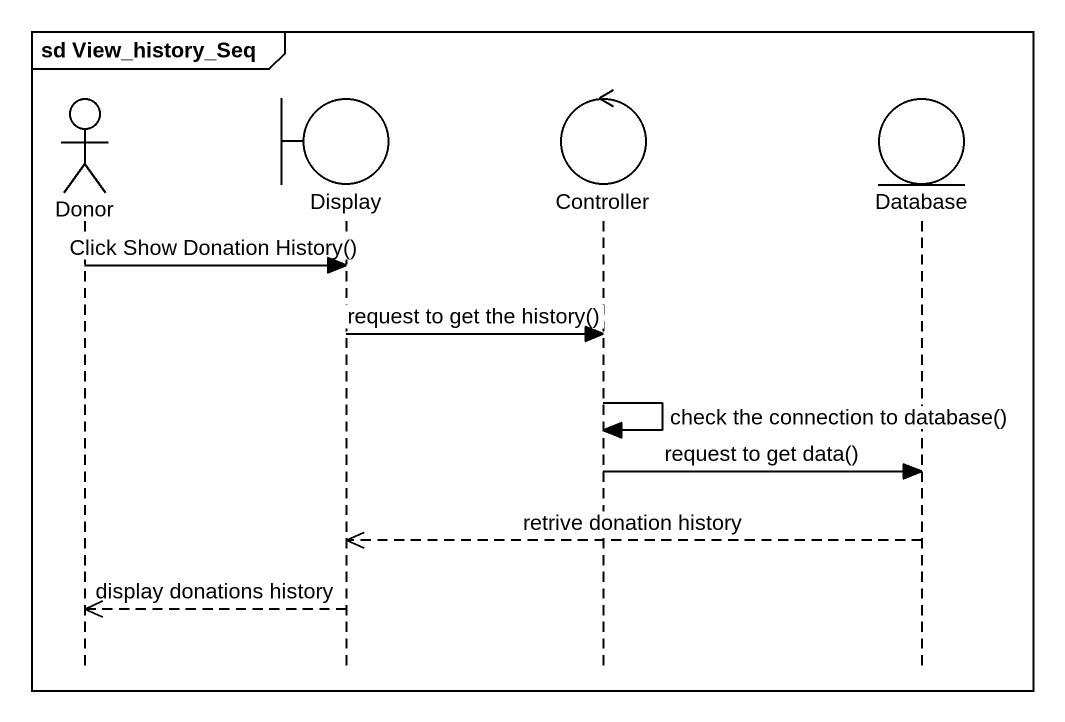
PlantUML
@startuml
mainframe sd View_history_Seq
hide footbox
actor Donor
boundary Display
control Controller
entity "Database" as Database_

Donor -> Display : Click Show Donation History()
Display -> Controller : request to get the history()
Controller -> Controller : check the connection to database()
Controller -> Database_ : request to get data()
Database_ -->> Display : retrive donation history
Display -->> Donor : display donations history
@enduml
